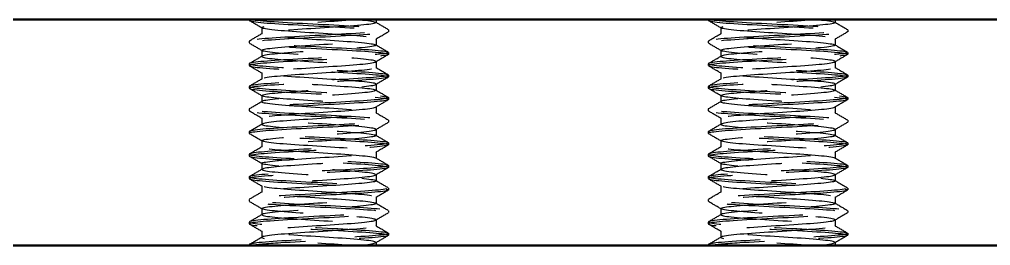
# Model space of a CAD drawing. Header units: millimetres. Extents: x 0 to 420, y 0 to 297.
# Drawn here: x 86.38 to 107.87, y 79.97 to 84.97 of the extents above; entities that cross this region are included whole.
import ezdxf

# ---------------------------------------------------------------- set-up
doc = ezdxf.new("R2010")
doc.units = ezdxf.units.MM
doc.header["$LTSCALE"] = 0.75
doc.linetypes.add('HIDDEN2', pattern=[4.7625, 3.175, -1.5875])
doc.layers.add('Hidden', color=7, linetype='HIDDEN2', lineweight=25)
doc.layers.add('Visible', color=7, linetype='Continuous', lineweight=50)

msp = doc.modelspace()

# ---------------------------------------------------------------- linework, layer by layer
at = {"layer": 'Hidden'}
for p, q in [((91.466, 84.968), (91.466, 84.948)), ((94.273, 84.968), (94.273, 84.9)), ((101.626, 84.968), (101.626, 84.948)), ((104.433, 84.968), (104.433, 84.9)), ((91.744, 84.787), (91.744, 84.65)), ((94.552, 84.739), (94.552, 84.698)), ((101.904, 84.787), (101.904, 84.65)), ((104.712, 84.739), (104.712, 84.698)), ((91.466, 84.489), (91.466, 84.448)), ((94.273, 84.537), (94.273, 84.4)), ((101.626, 84.489), (101.626, 84.448)), ((104.433, 84.537), (104.433, 84.4)), ((91.744, 84.287), (91.744, 84.15)), ((101.904, 84.287), (101.904, 84.15)), ((94.273, 84.037), (94.273, 83.9)), ((94.552, 84.239), (94.552, 84.198)), ((104.433, 84.037), (104.433, 83.9)), ((104.712, 84.239), (104.712, 84.198)), ((91.466, 83.989), (91.466, 83.948)), ((101.626, 83.989), (101.626, 83.948)), ((91.744, 83.787), (91.744, 83.65)), ((94.552, 83.739), (94.552, 83.698)), ((101.904, 83.787), (101.904, 83.65)), ((104.712, 83.739), (104.712, 83.698)), ((91.466, 83.489), (91.466, 83.448)), ((94.273, 83.537), (94.273, 83.4)), ((101.626, 83.489), (101.626, 83.448)), ((104.433, 83.537), (104.433, 83.4)), ((91.744, 83.287), (91.744, 83.15)), ((94.552, 83.239), (94.552, 83.198)), ((101.904, 83.287), (101.904, 83.15)), ((104.712, 83.239), (104.712, 83.198)), ((91.466, 82.989), (91.466, 82.948)), ((94.273, 83.037), (94.273, 82.9)), ((101.626, 82.989), (101.626, 82.948)), ((104.433, 83.037), (104.433, 82.9)), ((91.744, 82.787), (91.744, 82.65)), ((101.904, 82.787), (101.904, 82.65)), ((94.273, 82.537), (94.273, 82.4)), ((94.552, 82.739), (94.552, 82.698)), ((104.433, 82.537), (104.433, 82.4)), ((104.712, 82.739), (104.712, 82.698)), ((91.466, 82.489), (91.466, 82.448)), ((101.626, 82.489), (101.626, 82.448)), ((91.744, 82.287), (91.744, 82.15)), ((94.552, 82.239), (94.552, 82.198)), ((101.904, 82.287), (101.904, 82.15)), ((104.712, 82.239), (104.712, 82.198)), ((91.466, 81.989), (91.466, 81.948)), ((94.273, 82.037), (94.273, 81.9)), ((101.626, 81.989), (101.626, 81.948)), ((104.433, 82.037), (104.433, 81.9)), ((91.744, 81.787), (91.744, 81.65)), ((94.552, 81.739), (94.552, 81.698)), ((101.904, 81.787), (101.904, 81.65)), ((104.712, 81.739), (104.712, 81.698)), ((91.466, 81.489), (91.466, 81.448)), ((94.273, 81.537), (94.273, 81.4)), ((101.626, 81.489), (101.626, 81.448)), ((104.433, 81.537), (104.433, 81.4)), ((91.744, 81.287), (91.744, 81.15)), ((94.552, 81.239), (94.552, 81.198)), ((101.904, 81.287), (101.904, 81.15)), ((104.712, 81.239), (104.712, 81.198)), ((94.273, 81.037), (94.273, 80.9)), ((104.433, 81.037), (104.433, 80.9)), ((91.466, 80.989), (91.466, 80.948)), ((101.626, 80.989), (101.626, 80.948)), ((91.744, 80.787), (91.744, 80.65)), ((94.552, 80.739), (94.552, 80.698)), ((101.904, 80.787), (101.904, 80.65)), ((104.712, 80.739), (104.712, 80.698)), ((91.466, 80.489), (91.466, 80.448)), ((94.273, 80.537), (94.273, 80.4)), ((101.626, 80.489), (101.626, 80.448)), ((104.433, 80.537), (104.433, 80.4)), ((91.744, 80.287), (91.744, 80.15)), ((94.552, 80.239), (94.552, 80.198)), ((101.904, 80.287), (101.904, 80.15)), ((104.712, 80.239), (104.712, 80.198)), ((91.466, 79.989), (91.466, 79.968)), ((94.273, 80.037), (94.273, 79.968)), ((101.626, 79.989), (101.626, 79.968)), ((104.433, 80.037), (104.433, 79.968))]:
    msp.add_line(p, q, dxfattribs=at)
for points, knots in [([(91.518, 84.968), (91.356, 84.936), (91.61, 84.904), (92.126, 84.871), (92.641, 84.839), (93.381, 84.806), (93.895, 84.774), (94.409, 84.742), (94.661, 84.709), (94.499, 84.677), (94.337, 84.645), (93.771, 84.612), (93.147, 84.58), (92.523, 84.548), (91.882, 84.515), (91.614, 84.483), (91.346, 84.451), (91.468, 84.418), (91.906, 84.386), (92.344, 84.354), (93.067, 84.322), (93.638, 84.289), (94.209, 84.257), (94.589, 84.225), (94.548, 84.193), (94.508, 84.16), (94.051, 84.128), (93.453, 84.096), (92.855, 84.064), (92.158, 84.032), (91.78, 83.999), (91.403, 83.967), (91.371, 83.935), (91.703, 83.903), (92.035, 83.871), (92.709, 83.839), (93.32, 83.807), (93.929, 83.774), (94.435, 83.742), (94.532, 83.71), (94.63, 83.678), (94.314, 83.646), (93.774, 83.614), (93.234, 83.582), (92.506, 83.55), (92.026, 83.518), (91.547, 83.486), (91.348, 83.454), (91.547, 83.422), (91.747, 83.39), (92.332, 83.358), (92.952, 83.326), (93.572, 83.294), (94.187, 83.262), (94.429, 83.23), (94.671, 83.198), (94.525, 83.166), (94.079, 83.134), (93.618, 83.101), (92.869, 83.068), (92.301, 83.035), (91.735, 83.002), (91.39, 82.969), (91.482, 82.936), (91.573, 82.903), (92.091, 82.871), (92.715, 82.838), (93.325, 82.806), (93.994, 82.774), (94.321, 82.742), (94.654, 82.709), (94.608, 82.677), (94.213, 82.644), (93.818, 82.611), (93.102, 82.579), (92.506, 82.546), (91.91, 82.514), (91.475, 82.481), (91.466, 82.449), (91.457, 82.416), (91.873, 82.384), (92.461, 82.352), (93.048, 82.319), (93.765, 82.287), (94.175, 82.254), (94.585, 82.222), (94.662, 82.19), (94.359, 82.158), (94.057, 82.125), (93.398, 82.093), (92.779, 82.061), (92.162, 82.029), (91.628, 81.996), (91.499, 81.964), (91.37, 81.932), (91.654, 81.9), (92.18, 81.868), (92.705, 81.836), (93.436, 81.804), (93.934, 81.772), (94.431, 81.739), (94.663, 81.707), (94.491, 81.675), (94.319, 81.643), (93.755, 81.611), (93.137, 81.579), (92.521, 81.547), (91.891, 81.516), (91.621, 81.484), (91.343, 81.451), (91.467, 81.418), (91.916, 81.385), (92.364, 81.353), (93.101, 81.32), (93.673, 81.287), (94.242, 81.255), (94.607, 81.222), (94.544, 81.19), (94.481, 81.157), (93.998, 81.125), (93.389, 81.093), (92.782, 81.06), (92.093, 81.028), (91.738, 80.996), (91.384, 80.964), (91.386, 80.931), (91.744, 80.899), (92.1, 80.867), (92.785, 80.835), (93.388, 80.803), (93.989, 80.771), (94.469, 80.739), (94.541, 80.707), (94.615, 80.674), (94.254, 80.641), (93.683, 80.609), (93.116, 80.576), (92.383, 80.544), (91.932, 80.511), (91.484, 80.479), (91.345, 80.447), (91.598, 80.415), (91.849, 80.383), (92.471, 80.35), (93.092, 80.318), (93.724, 80.286), (94.31, 80.253), (94.489, 80.22), (94.665, 80.188), (94.434, 80.156), (93.936, 80.124), (93.434, 80.092), (92.693, 80.059), (92.166, 80.027), (91.851, 80.007), (91.615, 79.988), (91.518, 79.968)], [13.875934, 13.875934, 13.875934, 13.875934, 15.098656, 15.098656, 15.098656, 16.320212, 16.320212, 16.320212, 17.540627, 17.540627, 17.540627, 18.759927, 18.759927, 18.759927, 19.978139, 19.978139, 19.978139, 21.195288, 21.195288, 21.195288, 22.411399, 22.411399, 22.411399, 23.626498, 23.626498, 23.626498, 24.840609, 24.840609, 24.840609, 26.053758, 26.053758, 26.053758, 27.26597, 27.26597, 27.26597, 28.477267, 28.477267, 28.477267, 29.687675, 29.687675, 29.687675, 30.897218, 30.897218, 30.897218, 32.10592, 32.10592, 32.10592, 33.313804, 33.313804, 33.313804, 34.520894, 34.520894, 34.520894, 35.727213, 35.727213, 35.727213, 36.932784, 36.932784, 36.932784, 38.175753, 38.175753, 38.175753, 39.413974, 39.413974, 39.413974, 40.649238, 40.649238, 40.649238, 41.857464, 41.857464, 41.857464, 43.08722, 43.08722, 43.08722, 44.314363, 44.314363, 44.314363, 45.539005, 45.539005, 45.539005, 46.761252, 46.761252, 46.761252, 47.981213, 47.981213, 47.981213, 49.19899, 49.19899, 49.19899, 50.414686, 50.414686, 50.414686, 51.628402, 51.628402, 51.628402, 52.840237, 52.840237, 52.840237, 54.050289, 54.050289, 54.050289, 55.258652, 55.258652, 55.258652, 56.465423, 56.465423, 56.465423, 57.666633, 57.666633, 57.666633, 58.903767, 58.903767, 58.903767, 60.135185, 60.135185, 60.135185, 61.361347, 61.361347, 61.361347, 62.582692, 62.582692, 62.582692, 63.799643, 63.799643, 63.799643, 65.012609, 65.012609, 65.012609, 66.221984, 66.221984, 66.221984, 67.42815, 67.42815, 67.42815, 68.663005, 68.663005, 68.663005, 69.88722, 69.88722, 69.88722, 71.10254, 71.10254, 71.10254, 72.310585, 72.310585, 72.310585, 73.541054, 73.541054, 73.541054, 74.753275, 74.753275, 74.753275, 75.975721, 75.975721, 75.975721, 76.707787, 76.707787, 76.707787, 76.707787]), ([(91.518, 84.968), (91.68, 84.936), (92.248, 84.904), (92.875, 84.871), (93.501, 84.839), (94.142, 84.806), (94.407, 84.774), (94.672, 84.742), (94.544, 84.709), (94.101, 84.677), (93.658, 84.645), (92.931, 84.612), (92.361, 84.58), (91.793, 84.548), (91.42, 84.515), (91.471, 84.483), (91.521, 84.451), (91.989, 84.418), (92.592, 84.386), (93.194, 84.354), (93.89, 84.322), (94.257, 84.289), (94.624, 84.257), (94.639, 84.225), (94.293, 84.193), (93.947, 84.16), (93.264, 84.128), (92.656, 84.096), (92.049, 84.064), (91.557, 84.032), (91.478, 83.999), (91.399, 83.967), (91.737, 83.935), (92.288, 83.903), (92.839, 83.871), (93.566, 83.839), (94.032, 83.807), (94.498, 83.774), (94.672, 83.742), (94.45, 83.71), (94.228, 83.678), (93.625, 83.646), (93.003, 83.614), (92.381, 83.582), (91.782, 83.55), (91.564, 83.518), (91.346, 83.486), (91.523, 83.454), (91.99, 83.422), (92.456, 83.39), (93.18, 83.358), (93.729, 83.326), (94.278, 83.294), (94.615, 83.262), (94.54, 83.23), (94.465, 83.198), (93.983, 83.166), (93.381, 83.134), (92.761, 83.101), (92.057, 83.068), (91.711, 83.035), (91.366, 83.002), (91.402, 82.969), (91.796, 82.936), (92.189, 82.903), (92.909, 82.871), (93.51, 82.838), (94.098, 82.806), (94.531, 82.774), (94.551, 82.742), (94.571, 82.709), (94.159, 82.677), (93.57, 82.644), (92.982, 82.611), (92.259, 82.579), (91.845, 82.546), (91.431, 82.514), (91.354, 82.481), (91.661, 82.449), (91.967, 82.416), (92.634, 82.384), (93.254, 82.352), (93.874, 82.319), (94.404, 82.287), (94.524, 82.254), (94.642, 82.222), (94.343, 82.19), (93.807, 82.158), (93.272, 82.125), (92.538, 82.093), (92.048, 82.061), (91.56, 82.029), (91.348, 81.996), (91.541, 81.964), (91.734, 81.932), (92.317, 81.9), (92.94, 81.868), (93.562, 81.836), (94.181, 81.804), (94.427, 81.772), (94.672, 81.739), (94.527, 81.707), (94.08, 81.675), (93.633, 81.643), (92.914, 81.611), (92.352, 81.579), (91.793, 81.547), (91.426, 81.516), (91.469, 81.484), (91.514, 81.451), (91.992, 81.418), (92.606, 81.385), (93.217, 81.353), (93.92, 81.32), (94.279, 81.287), (94.637, 81.255), (94.63, 81.222), (94.262, 81.19), (93.896, 81.157), (93.197, 81.125), (92.592, 81.093), (91.989, 81.06), (91.521, 81.028), (91.471, 80.996), (91.42, 80.964), (91.789, 80.931), (92.354, 80.899), (92.917, 80.867), (93.638, 80.835), (94.084, 80.803), (94.529, 80.771), (94.671, 80.739), (94.426, 80.707), (94.175, 80.674), (93.534, 80.641), (92.9, 80.609), (92.272, 80.576), (91.696, 80.544), (91.524, 80.511), (91.354, 80.479), (91.593, 80.447), (92.098, 80.415), (92.599, 80.383), (93.329, 80.35), (93.85, 80.318), (94.38, 80.286), (94.657, 80.253), (94.509, 80.22), (94.363, 80.188), (93.816, 80.156), (93.197, 80.124), (92.573, 80.092), (91.919, 80.059), (91.633, 80.027), (91.463, 80.007), (91.421, 79.988), (91.518, 79.968)], [14.3984, 14.3984, 14.3984, 14.3984, 15.621123, 15.621123, 15.621123, 16.842678, 16.842678, 16.842678, 18.063093, 18.063093, 18.063093, 19.282394, 19.282394, 19.282394, 20.500605, 20.500605, 20.500605, 21.717754, 21.717754, 21.717754, 22.933865, 22.933865, 22.933865, 24.148964, 24.148964, 24.148964, 25.363076, 25.363076, 25.363076, 26.576225, 26.576225, 26.576225, 27.788436, 27.788436, 27.788436, 28.999734, 28.999734, 28.999734, 30.210142, 30.210142, 30.210142, 31.419685, 31.419685, 31.419685, 32.628386, 32.628386, 32.628386, 33.83627, 33.83627, 33.83627, 35.04336, 35.04336, 35.04336, 36.249679, 36.249679, 36.249679, 37.455251, 37.455251, 37.455251, 38.69822, 38.69822, 38.69822, 39.93644, 39.93644, 39.93644, 41.171705, 41.171705, 41.171705, 42.379931, 42.379931, 42.379931, 43.609686, 43.609686, 43.609686, 44.83683, 44.83683, 44.83683, 46.061471, 46.061471, 46.061471, 47.283719, 47.283719, 47.283719, 48.503679, 48.503679, 48.503679, 49.721456, 49.721456, 49.721456, 50.937152, 50.937152, 50.937152, 52.150869, 52.150869, 52.150869, 53.362704, 53.362704, 53.362704, 54.572755, 54.572755, 54.572755, 55.781119, 55.781119, 55.781119, 56.987889, 56.987889, 56.987889, 58.189099, 58.189099, 58.189099, 59.426233, 59.426233, 59.426233, 60.657651, 60.657651, 60.657651, 61.883813, 61.883813, 61.883813, 63.105158, 63.105158, 63.105158, 64.32211, 64.32211, 64.32211, 65.535076, 65.535076, 65.535076, 66.74445, 66.74445, 66.74445, 67.950616, 67.950616, 67.950616, 69.185472, 69.185472, 69.185472, 70.409687, 70.409687, 70.409687, 71.625007, 71.625007, 71.625007, 72.833051, 72.833051, 72.833051, 74.06352, 74.06352, 74.06352, 75.275742, 75.275742, 75.275742, 76.498187, 76.498187, 76.498187, 77.230253, 77.230253, 77.230253, 77.230253]), ([(93.834, 79.968), (94.244, 80.003), (94.384, 80.037), (94.16, 80.071), (93.937, 80.105), (93.37, 80.139), (92.834, 80.173), (92.299, 80.207), (91.839, 80.241), (91.758, 80.275), (91.678, 80.309), (91.982, 80.343), (92.471, 80.377), (92.959, 80.411), (93.591, 80.445), (93.951, 80.479), (94.31, 80.513), (94.369, 80.547), (94.087, 80.581), (93.806, 80.614), (93.209, 80.648), (92.688, 80.682), (92.168, 80.716), (91.765, 80.75), (91.745, 80.784), (91.725, 80.818), (92.087, 80.852), (92.595, 80.885), (93.103, 80.919), (93.714, 80.953), (94.031, 80.987), (94.347, 81.021), (94.342, 81.054), (94.02, 81.088), (93.698, 81.122), (93.084, 81.156), (92.58, 81.189), (92.076, 81.223), (91.72, 81.257), (91.745, 81.291), (91.77, 81.324), (92.173, 81.358), (92.692, 81.392), (93.21, 81.425), (93.802, 81.459), (94.084, 81.493), (94.365, 81.526), (94.314, 81.56), (93.964, 81.594), (93.598, 81.629), (92.935, 81.664), (92.437, 81.699), (91.945, 81.734), (91.658, 81.769), (91.771, 81.803), (91.883, 81.838), (92.384, 81.873), (92.933, 81.907), (93.48, 81.942), (94.028, 81.976), (94.205, 82.011), (94.382, 82.045), (94.176, 82.08), (93.725, 82.114), (93.282, 82.148), (92.641, 82.182), (92.221, 82.215), (91.795, 82.25), (91.632, 82.284), (91.841, 82.318), (92.049, 82.352), (92.61, 82.387), (93.15, 82.421), (93.689, 82.455), (94.161, 82.489), (94.254, 82.523), (94.347, 82.557), (94.054, 82.591), (93.569, 82.625), (93.085, 82.659), (92.45, 82.693), (92.082, 82.727), (91.715, 82.761), (91.645, 82.795), (91.918, 82.829), (92.19, 82.863), (92.781, 82.897), (93.304, 82.931), (93.826, 82.964), (94.238, 82.998), (94.271, 83.032), (94.303, 83.066), (93.955, 83.1), (93.453, 83.133), (92.951, 83.167), (92.337, 83.201), (92.009, 83.234), (91.681, 83.268), (91.666, 83.302), (91.972, 83.335), (92.288, 83.37), (92.92, 83.405), (93.439, 83.44), (93.955, 83.474), (94.312, 83.509), (94.269, 83.543), (94.228, 83.577), (93.81, 83.61), (93.288, 83.644), (92.758, 83.678), (92.164, 83.713), (91.902, 83.747), (91.64, 83.781), (91.729, 83.815), (92.109, 83.849), (92.488, 83.883), (93.124, 83.917), (93.601, 83.951), (94.075, 83.984), (94.352, 84.018), (94.25, 84.052), (94.148, 84.086), (93.679, 84.12), (93.147, 84.153), (92.599, 84.188), (92.031, 84.223), (91.831, 84.257), (91.63, 84.292), (91.814, 84.327), (92.258, 84.361), (92.693, 84.395), (93.34, 84.429), (93.772, 84.463), (94.2, 84.497), (94.381, 84.531), (94.196, 84.565), (94.006, 84.6), (93.447, 84.634), (92.898, 84.669), (92.36, 84.703), (91.878, 84.737), (91.77, 84.771), (91.66, 84.806), (91.948, 84.84), (92.439, 84.875), (92.882, 84.906), (93.457, 84.937), (93.834, 84.968)], [-62.831853, -62.831853, -62.831853, -62.831853, -61.546745, -61.546745, -61.546745, -60.262925, -60.262925, -60.262925, -58.980363, -58.980363, -58.980363, -57.699029, -57.699029, -57.699029, -56.418892, -56.418892, -56.418892, -55.139922, -55.139922, -55.139922, -53.862092, -53.862092, -53.862092, -52.58537, -52.58537, -52.58537, -51.309728, -51.309728, -51.309728, -50.035138, -50.035138, -50.035138, -48.761571, -48.761571, -48.761571, -47.488999, -47.488999, -47.488999, -46.217393, -46.217393, -46.217393, -44.946726, -44.946726, -44.946726, -43.676971, -43.676971, -43.676971, -42.4081, -42.4081, -42.4081, -41.082847, -41.082847, -41.082847, -39.774673, -39.774673, -39.774673, -38.470038, -38.470038, -38.470038, -37.168799, -37.168799, -37.168799, -35.870816, -35.870816, -35.870816, -34.59571, -34.59571, -34.59571, -33.303788, -33.303788, -33.303788, -32.014722, -32.014722, -32.014722, -30.728387, -30.728387, -30.728387, -29.444656, -29.444656, -29.444656, -28.163408, -28.163408, -28.163408, -26.884522, -26.884522, -26.884522, -25.607879, -25.607879, -25.607879, -24.333366, -24.333366, -24.333366, -23.060866, -23.060866, -23.060866, -21.790269, -21.790269, -21.790269, -20.521464, -20.521464, -20.521464, -19.2134, -19.2134, -19.2134, -17.912271, -17.912271, -17.912271, -16.641679, -16.641679, -16.641679, -15.352658, -15.352658, -15.352658, -14.068973, -14.068973, -14.068973, -12.790133, -12.790133, -12.790133, -11.515664, -11.515664, -11.515664, -10.24511, -10.24511, -10.24511, -8.937218, -8.937218, -8.937218, -7.629671, -7.629671, -7.629671, -6.346354, -6.346354, -6.346354, -5.072199, -5.072199, -5.072199, -3.765408, -3.765408, -3.765408, -2.482862, -2.482862, -2.482862, -1.178357, -1.178357, -1.178357, 0, 0, 0, 0]), ([(93.834, 84.968), (94.244, 84.934), (94.384, 84.9), (94.16, 84.866), (93.937, 84.832), (93.37, 84.798), (92.834, 84.764), (92.299, 84.73), (91.839, 84.696), (91.758, 84.662), (91.678, 84.628), (91.982, 84.594), (92.471, 84.56), (92.959, 84.526), (93.591, 84.492), (93.951, 84.458), (94.31, 84.424), (94.369, 84.39), (94.087, 84.356), (93.806, 84.322), (93.209, 84.289), (92.688, 84.255), (92.168, 84.221), (91.765, 84.187), (91.745, 84.153), (91.725, 84.119), (92.087, 84.085), (92.595, 84.052), (93.103, 84.018), (93.714, 83.984), (94.031, 83.95), (94.347, 83.916), (94.342, 83.883), (94.02, 83.849), (93.698, 83.815), (93.084, 83.781), (92.58, 83.748), (92.076, 83.714), (91.72, 83.68), (91.745, 83.646), (91.77, 83.613), (92.173, 83.579), (92.692, 83.545), (93.21, 83.512), (93.802, 83.478), (94.084, 83.444), (94.365, 83.411), (94.314, 83.377), (93.964, 83.343), (93.598, 83.308), (92.935, 83.273), (92.437, 83.238), (91.945, 83.203), (91.658, 83.168), (91.771, 83.134), (91.883, 83.099), (92.384, 83.064), (92.933, 83.03), (93.48, 82.995), (94.028, 82.961), (94.205, 82.926), (94.382, 82.892), (94.176, 82.857), (93.725, 82.823), (93.282, 82.789), (92.641, 82.755), (92.221, 82.722), (91.795, 82.687), (91.632, 82.653), (91.841, 82.619), (92.049, 82.585), (92.61, 82.55), (93.15, 82.516), (93.689, 82.482), (94.161, 82.448), (94.254, 82.414), (94.347, 82.38), (94.054, 82.346), (93.569, 82.312), (93.085, 82.278), (92.45, 82.244), (92.082, 82.21), (91.715, 82.176), (91.645, 82.142), (91.918, 82.108), (92.19, 82.074), (92.781, 82.04), (93.304, 82.006), (93.826, 81.972), (94.238, 81.939), (94.271, 81.905), (94.303, 81.871), (93.955, 81.837), (93.453, 81.804), (92.951, 81.77), (92.337, 81.736), (92.009, 81.703), (91.681, 81.669), (91.666, 81.635), (91.972, 81.602), (92.288, 81.567), (92.92, 81.532), (93.439, 81.497), (93.955, 81.463), (94.312, 81.428), (94.269, 81.394), (94.228, 81.36), (93.81, 81.327), (93.288, 81.293), (92.758, 81.259), (92.164, 81.224), (91.902, 81.19), (91.64, 81.156), (91.729, 81.122), (92.109, 81.088), (92.488, 81.054), (93.124, 81.02), (93.601, 80.986), (94.075, 80.952), (94.352, 80.919), (94.25, 80.885), (94.148, 80.851), (93.679, 80.817), (93.147, 80.784), (92.599, 80.749), (92.031, 80.714), (91.831, 80.68), (91.63, 80.645), (91.814, 80.61), (92.258, 80.576), (92.693, 80.542), (93.34, 80.508), (93.772, 80.474), (94.2, 80.44), (94.381, 80.406), (94.196, 80.372), (94.006, 80.337), (93.447, 80.303), (92.898, 80.268), (92.36, 80.234), (91.878, 80.2), (91.77, 80.166), (91.66, 80.131), (91.948, 80.097), (92.439, 80.062), (92.882, 80.031), (93.457, 80), (93.834, 79.968)], [2.020572, 2.020572, 2.020572, 2.020572, 3.305681, 3.305681, 3.305681, 4.5895, 4.5895, 4.5895, 5.872062, 5.872062, 5.872062, 7.153397, 7.153397, 7.153397, 8.433534, 8.433534, 8.433534, 9.712503, 9.712503, 9.712503, 10.990334, 10.990334, 10.990334, 12.267056, 12.267056, 12.267056, 13.542697, 13.542697, 13.542697, 14.817288, 14.817288, 14.817288, 16.090855, 16.090855, 16.090855, 17.363427, 17.363427, 17.363427, 18.635033, 18.635033, 18.635033, 19.905699, 19.905699, 19.905699, 21.175454, 21.175454, 21.175454, 22.444326, 22.444326, 22.444326, 23.769579, 23.769579, 23.769579, 25.077753, 25.077753, 25.077753, 26.382387, 26.382387, 26.382387, 27.683626, 27.683626, 27.683626, 28.981609, 28.981609, 28.981609, 30.256716, 30.256716, 30.256716, 31.548638, 31.548638, 31.548638, 32.837703, 32.837703, 32.837703, 34.124039, 34.124039, 34.124039, 35.407769, 35.407769, 35.407769, 36.689018, 36.689018, 36.689018, 37.967904, 37.967904, 37.967904, 39.244546, 39.244546, 39.244546, 40.51906, 40.51906, 40.51906, 41.791559, 41.791559, 41.791559, 43.062156, 43.062156, 43.062156, 44.330962, 44.330962, 44.330962, 45.639026, 45.639026, 45.639026, 46.940154, 46.940154, 46.940154, 48.210746, 48.210746, 48.210746, 49.499767, 49.499767, 49.499767, 50.783452, 50.783452, 50.783452, 52.062293, 52.062293, 52.062293, 53.336762, 53.336762, 53.336762, 54.607316, 54.607316, 54.607316, 55.915208, 55.915208, 55.915208, 57.222755, 57.222755, 57.222755, 58.506072, 58.506072, 58.506072, 59.780226, 59.780226, 59.780226, 61.087017, 61.087017, 61.087017, 62.369563, 62.369563, 62.369563, 63.674068, 63.674068, 63.674068, 64.852426, 64.852426, 64.852426, 64.852426]), ([(101.678, 84.968), (101.516, 84.936), (101.77, 84.904), (102.286, 84.871), (102.801, 84.839), (103.541, 84.806), (104.055, 84.774), (104.569, 84.742), (104.821, 84.709), (104.659, 84.677), (104.497, 84.645), (103.931, 84.612), (103.307, 84.58), (102.683, 84.548), (102.042, 84.515), (101.774, 84.483), (101.506, 84.451), (101.628, 84.418), (102.066, 84.386), (102.504, 84.354), (103.227, 84.322), (103.798, 84.289), (104.369, 84.257), (104.749, 84.225), (104.708, 84.193), (104.668, 84.16), (104.211, 84.128), (103.613, 84.096), (103.015, 84.064), (102.318, 84.032), (101.94, 83.999), (101.563, 83.967), (101.531, 83.935), (101.863, 83.903), (102.195, 83.871), (102.869, 83.839), (103.48, 83.807), (104.089, 83.774), (104.595, 83.742), (104.692, 83.71), (104.79, 83.678), (104.474, 83.646), (103.934, 83.614), (103.394, 83.582), (102.666, 83.55), (102.186, 83.518), (101.707, 83.486), (101.508, 83.454), (101.707, 83.422), (101.907, 83.39), (102.492, 83.358), (103.112, 83.326), (103.732, 83.294), (104.347, 83.262), (104.589, 83.23), (104.831, 83.198), (104.685, 83.166), (104.239, 83.134), (103.778, 83.101), (103.029, 83.068), (102.461, 83.035), (101.895, 83.002), (101.55, 82.969), (101.642, 82.936), (101.733, 82.903), (102.251, 82.871), (102.875, 82.838), (103.485, 82.806), (104.154, 82.774), (104.481, 82.742), (104.814, 82.709), (104.768, 82.677), (104.373, 82.644), (103.978, 82.611), (103.262, 82.579), (102.666, 82.546), (102.07, 82.514), (101.635, 82.481), (101.626, 82.449), (101.617, 82.416), (102.033, 82.384), (102.621, 82.352), (103.208, 82.319), (103.925, 82.287), (104.335, 82.254), (104.745, 82.222), (104.822, 82.19), (104.519, 82.158), (104.217, 82.125), (103.558, 82.093), (102.939, 82.061), (102.322, 82.029), (101.788, 81.996), (101.659, 81.964), (101.53, 81.932), (101.814, 81.9), (102.34, 81.868), (102.865, 81.836), (103.596, 81.804), (104.094, 81.772), (104.591, 81.739), (104.823, 81.707), (104.651, 81.675), (104.479, 81.643), (103.915, 81.611), (103.297, 81.579), (102.681, 81.547), (102.051, 81.516), (101.781, 81.484), (101.503, 81.451), (101.627, 81.418), (102.076, 81.385), (102.524, 81.353), (103.261, 81.32), (103.833, 81.287), (104.402, 81.255), (104.767, 81.222), (104.704, 81.19), (104.641, 81.157), (104.158, 81.125), (103.549, 81.093), (102.942, 81.06), (102.253, 81.028), (101.898, 80.996), (101.544, 80.964), (101.546, 80.931), (101.904, 80.899), (102.26, 80.867), (102.945, 80.835), (103.548, 80.803), (104.149, 80.771), (104.629, 80.739), (104.701, 80.707), (104.775, 80.674), (104.414, 80.641), (103.843, 80.609), (103.276, 80.576), (102.543, 80.544), (102.092, 80.511), (101.644, 80.479), (101.505, 80.447), (101.758, 80.415), (102.009, 80.383), (102.631, 80.35), (103.252, 80.318), (103.884, 80.286), (104.47, 80.253), (104.649, 80.22), (104.825, 80.188), (104.594, 80.156), (104.096, 80.124), (103.594, 80.092), (102.853, 80.059), (102.326, 80.027), (102.011, 80.007), (101.775, 79.988), (101.678, 79.968)], [13.875934, 13.875934, 13.875934, 13.875934, 15.098656, 15.098656, 15.098656, 16.320212, 16.320212, 16.320212, 17.540627, 17.540627, 17.540627, 18.759927, 18.759927, 18.759927, 19.978139, 19.978139, 19.978139, 21.195288, 21.195288, 21.195288, 22.411399, 22.411399, 22.411399, 23.626498, 23.626498, 23.626498, 24.840609, 24.840609, 24.840609, 26.053758, 26.053758, 26.053758, 27.26597, 27.26597, 27.26597, 28.477267, 28.477267, 28.477267, 29.687675, 29.687675, 29.687675, 30.897218, 30.897218, 30.897218, 32.10592, 32.10592, 32.10592, 33.313804, 33.313804, 33.313804, 34.520894, 34.520894, 34.520894, 35.727213, 35.727213, 35.727213, 36.932784, 36.932784, 36.932784, 38.175753, 38.175753, 38.175753, 39.413974, 39.413974, 39.413974, 40.649238, 40.649238, 40.649238, 41.857464, 41.857464, 41.857464, 43.08722, 43.08722, 43.08722, 44.314363, 44.314363, 44.314363, 45.539005, 45.539005, 45.539005, 46.761252, 46.761252, 46.761252, 47.981213, 47.981213, 47.981213, 49.19899, 49.19899, 49.19899, 50.414686, 50.414686, 50.414686, 51.628402, 51.628402, 51.628402, 52.840237, 52.840237, 52.840237, 54.050289, 54.050289, 54.050289, 55.258652, 55.258652, 55.258652, 56.465423, 56.465423, 56.465423, 57.666633, 57.666633, 57.666633, 58.903767, 58.903767, 58.903767, 60.135185, 60.135185, 60.135185, 61.361347, 61.361347, 61.361347, 62.582692, 62.582692, 62.582692, 63.799643, 63.799643, 63.799643, 65.012609, 65.012609, 65.012609, 66.221984, 66.221984, 66.221984, 67.42815, 67.42815, 67.42815, 68.663005, 68.663005, 68.663005, 69.88722, 69.88722, 69.88722, 71.10254, 71.10254, 71.10254, 72.310585, 72.310585, 72.310585, 73.541054, 73.541054, 73.541054, 74.753275, 74.753275, 74.753275, 75.975721, 75.975721, 75.975721, 76.707787, 76.707787, 76.707787, 76.707787]), ([(101.678, 84.968), (101.84, 84.936), (102.408, 84.904), (103.035, 84.871), (103.661, 84.839), (104.302, 84.806), (104.567, 84.774), (104.832, 84.742), (104.704, 84.709), (104.261, 84.677), (103.818, 84.645), (103.091, 84.612), (102.521, 84.58), (101.953, 84.548), (101.58, 84.515), (101.631, 84.483), (101.681, 84.451), (102.149, 84.418), (102.752, 84.386), (103.354, 84.354), (104.05, 84.322), (104.417, 84.289), (104.784, 84.257), (104.799, 84.225), (104.453, 84.193), (104.107, 84.16), (103.424, 84.128), (102.816, 84.096), (102.209, 84.064), (101.717, 84.032), (101.638, 83.999), (101.559, 83.967), (101.897, 83.935), (102.448, 83.903), (102.999, 83.871), (103.726, 83.839), (104.192, 83.807), (104.658, 83.774), (104.832, 83.742), (104.61, 83.71), (104.388, 83.678), (103.785, 83.646), (103.163, 83.614), (102.541, 83.582), (101.942, 83.55), (101.724, 83.518), (101.506, 83.486), (101.683, 83.454), (102.15, 83.422), (102.616, 83.39), (103.34, 83.358), (103.889, 83.326), (104.438, 83.294), (104.775, 83.262), (104.7, 83.23), (104.625, 83.198), (104.143, 83.166), (103.541, 83.134), (102.921, 83.101), (102.217, 83.068), (101.871, 83.035), (101.526, 83.002), (101.562, 82.969), (101.956, 82.936), (102.349, 82.903), (103.069, 82.871), (103.67, 82.838), (104.258, 82.806), (104.691, 82.774), (104.711, 82.742), (104.731, 82.709), (104.319, 82.677), (103.73, 82.644), (103.142, 82.611), (102.419, 82.579), (102.005, 82.546), (101.591, 82.514), (101.514, 82.481), (101.821, 82.449), (102.127, 82.416), (102.794, 82.384), (103.414, 82.352), (104.034, 82.319), (104.564, 82.287), (104.684, 82.254), (104.802, 82.222), (104.503, 82.19), (103.967, 82.158), (103.432, 82.125), (102.698, 82.093), (102.208, 82.061), (101.72, 82.029), (101.508, 81.996), (101.701, 81.964), (101.894, 81.932), (102.477, 81.9), (103.1, 81.868), (103.722, 81.836), (104.341, 81.804), (104.587, 81.772), (104.832, 81.739), (104.687, 81.707), (104.24, 81.675), (103.793, 81.643), (103.074, 81.611), (102.512, 81.579), (101.953, 81.547), (101.586, 81.516), (101.629, 81.484), (101.674, 81.451), (102.152, 81.418), (102.766, 81.385), (103.377, 81.353), (104.08, 81.32), (104.439, 81.287), (104.797, 81.255), (104.79, 81.222), (104.422, 81.19), (104.056, 81.157), (103.357, 81.125), (102.752, 81.093), (102.149, 81.06), (101.681, 81.028), (101.631, 80.996), (101.58, 80.964), (101.949, 80.931), (102.514, 80.899), (103.077, 80.867), (103.798, 80.835), (104.244, 80.803), (104.689, 80.771), (104.831, 80.739), (104.586, 80.707), (104.335, 80.674), (103.694, 80.641), (103.06, 80.609), (102.432, 80.576), (101.856, 80.544), (101.684, 80.511), (101.514, 80.479), (101.753, 80.447), (102.258, 80.415), (102.759, 80.383), (103.489, 80.35), (104.01, 80.318), (104.54, 80.286), (104.817, 80.253), (104.669, 80.22), (104.523, 80.188), (103.976, 80.156), (103.357, 80.124), (102.733, 80.092), (102.079, 80.059), (101.793, 80.027), (101.623, 80.007), (101.581, 79.988), (101.678, 79.968)], [14.3984, 14.3984, 14.3984, 14.3984, 15.621123, 15.621123, 15.621123, 16.842678, 16.842678, 16.842678, 18.063093, 18.063093, 18.063093, 19.282394, 19.282394, 19.282394, 20.500605, 20.500605, 20.500605, 21.717754, 21.717754, 21.717754, 22.933865, 22.933865, 22.933865, 24.148964, 24.148964, 24.148964, 25.363076, 25.363076, 25.363076, 26.576225, 26.576225, 26.576225, 27.788436, 27.788436, 27.788436, 28.999734, 28.999734, 28.999734, 30.210142, 30.210142, 30.210142, 31.419685, 31.419685, 31.419685, 32.628386, 32.628386, 32.628386, 33.83627, 33.83627, 33.83627, 35.04336, 35.04336, 35.04336, 36.249679, 36.249679, 36.249679, 37.455251, 37.455251, 37.455251, 38.69822, 38.69822, 38.69822, 39.93644, 39.93644, 39.93644, 41.171705, 41.171705, 41.171705, 42.379931, 42.379931, 42.379931, 43.609686, 43.609686, 43.609686, 44.83683, 44.83683, 44.83683, 46.061471, 46.061471, 46.061471, 47.283719, 47.283719, 47.283719, 48.503679, 48.503679, 48.503679, 49.721456, 49.721456, 49.721456, 50.937152, 50.937152, 50.937152, 52.150869, 52.150869, 52.150869, 53.362704, 53.362704, 53.362704, 54.572755, 54.572755, 54.572755, 55.781119, 55.781119, 55.781119, 56.987889, 56.987889, 56.987889, 58.189099, 58.189099, 58.189099, 59.426233, 59.426233, 59.426233, 60.657651, 60.657651, 60.657651, 61.883813, 61.883813, 61.883813, 63.105158, 63.105158, 63.105158, 64.32211, 64.32211, 64.32211, 65.535076, 65.535076, 65.535076, 66.74445, 66.74445, 66.74445, 67.950616, 67.950616, 67.950616, 69.185472, 69.185472, 69.185472, 70.409687, 70.409687, 70.409687, 71.625007, 71.625007, 71.625007, 72.833051, 72.833051, 72.833051, 74.06352, 74.06352, 74.06352, 75.275742, 75.275742, 75.275742, 76.498187, 76.498187, 76.498187, 77.230253, 77.230253, 77.230253, 77.230253]), ([(103.994, 79.968), (104.404, 80.003), (104.544, 80.037), (104.32, 80.071), (104.097, 80.105), (103.53, 80.139), (102.994, 80.173), (102.459, 80.207), (101.999, 80.241), (101.918, 80.275), (101.838, 80.309), (102.142, 80.343), (102.631, 80.377), (103.119, 80.411), (103.751, 80.445), (104.111, 80.479), (104.47, 80.513), (104.529, 80.547), (104.247, 80.581), (103.966, 80.614), (103.369, 80.648), (102.848, 80.682), (102.328, 80.716), (101.925, 80.75), (101.905, 80.784), (101.885, 80.818), (102.247, 80.852), (102.755, 80.885), (103.263, 80.919), (103.874, 80.953), (104.191, 80.987), (104.507, 81.021), (104.502, 81.054), (104.18, 81.088), (103.858, 81.122), (103.244, 81.156), (102.74, 81.189), (102.236, 81.223), (101.88, 81.257), (101.905, 81.291), (101.93, 81.324), (102.333, 81.358), (102.852, 81.392), (103.37, 81.425), (103.962, 81.459), (104.244, 81.493), (104.525, 81.526), (104.474, 81.56), (104.124, 81.594), (103.758, 81.629), (103.095, 81.664), (102.597, 81.699), (102.105, 81.734), (101.818, 81.769), (101.931, 81.803), (102.043, 81.838), (102.544, 81.873), (103.093, 81.907), (103.64, 81.942), (104.188, 81.976), (104.365, 82.011), (104.542, 82.045), (104.336, 82.08), (103.885, 82.114), (103.442, 82.148), (102.801, 82.182), (102.381, 82.215), (101.955, 82.25), (101.792, 82.284), (102.001, 82.318), (102.209, 82.352), (102.77, 82.387), (103.31, 82.421), (103.849, 82.455), (104.321, 82.489), (104.414, 82.523), (104.507, 82.557), (104.214, 82.591), (103.729, 82.625), (103.245, 82.659), (102.61, 82.693), (102.242, 82.727), (101.875, 82.761), (101.805, 82.795), (102.078, 82.829), (102.35, 82.863), (102.941, 82.897), (103.464, 82.931), (103.986, 82.964), (104.398, 82.998), (104.431, 83.032), (104.463, 83.066), (104.115, 83.1), (103.613, 83.133), (103.111, 83.167), (102.497, 83.201), (102.169, 83.234), (101.841, 83.268), (101.826, 83.302), (102.132, 83.335), (102.448, 83.37), (103.08, 83.405), (103.599, 83.44), (104.115, 83.474), (104.472, 83.509), (104.429, 83.543), (104.388, 83.577), (103.97, 83.61), (103.448, 83.644), (102.918, 83.678), (102.324, 83.713), (102.062, 83.747), (101.8, 83.781), (101.889, 83.815), (102.269, 83.849), (102.648, 83.883), (103.284, 83.917), (103.761, 83.951), (104.235, 83.984), (104.512, 84.018), (104.41, 84.052), (104.308, 84.086), (103.839, 84.12), (103.307, 84.153), (102.759, 84.188), (102.191, 84.223), (101.991, 84.257), (101.79, 84.292), (101.974, 84.327), (102.418, 84.361), (102.853, 84.395), (103.5, 84.429), (103.932, 84.463), (104.36, 84.497), (104.541, 84.531), (104.356, 84.565), (104.166, 84.6), (103.607, 84.634), (103.058, 84.669), (102.52, 84.703), (102.038, 84.737), (101.93, 84.771), (101.82, 84.806), (102.108, 84.84), (102.599, 84.875), (103.042, 84.906), (103.617, 84.937), (103.994, 84.968)], [-62.831853, -62.831853, -62.831853, -62.831853, -61.546745, -61.546745, -61.546745, -60.262925, -60.262925, -60.262925, -58.980363, -58.980363, -58.980363, -57.699029, -57.699029, -57.699029, -56.418892, -56.418892, -56.418892, -55.139922, -55.139922, -55.139922, -53.862092, -53.862092, -53.862092, -52.58537, -52.58537, -52.58537, -51.309728, -51.309728, -51.309728, -50.035138, -50.035138, -50.035138, -48.761571, -48.761571, -48.761571, -47.488999, -47.488999, -47.488999, -46.217393, -46.217393, -46.217393, -44.946726, -44.946726, -44.946726, -43.676971, -43.676971, -43.676971, -42.4081, -42.4081, -42.4081, -41.082847, -41.082847, -41.082847, -39.774673, -39.774673, -39.774673, -38.470038, -38.470038, -38.470038, -37.168799, -37.168799, -37.168799, -35.870816, -35.870816, -35.870816, -34.59571, -34.59571, -34.59571, -33.303788, -33.303788, -33.303788, -32.014722, -32.014722, -32.014722, -30.728387, -30.728387, -30.728387, -29.444656, -29.444656, -29.444656, -28.163408, -28.163408, -28.163408, -26.884522, -26.884522, -26.884522, -25.607879, -25.607879, -25.607879, -24.333366, -24.333366, -24.333366, -23.060866, -23.060866, -23.060866, -21.790269, -21.790269, -21.790269, -20.521464, -20.521464, -20.521464, -19.2134, -19.2134, -19.2134, -17.912271, -17.912271, -17.912271, -16.641679, -16.641679, -16.641679, -15.352658, -15.352658, -15.352658, -14.068973, -14.068973, -14.068973, -12.790133, -12.790133, -12.790133, -11.515664, -11.515664, -11.515664, -10.24511, -10.24511, -10.24511, -8.937218, -8.937218, -8.937218, -7.629671, -7.629671, -7.629671, -6.346354, -6.346354, -6.346354, -5.072199, -5.072199, -5.072199, -3.765408, -3.765408, -3.765408, -2.482862, -2.482862, -2.482862, -1.178357, -1.178357, -1.178357, 0, 0, 0, 0]), ([(103.994, 84.968), (104.404, 84.934), (104.544, 84.9), (104.32, 84.866), (104.097, 84.832), (103.53, 84.798), (102.994, 84.764), (102.459, 84.73), (101.999, 84.696), (101.918, 84.662), (101.838, 84.628), (102.142, 84.594), (102.631, 84.56), (103.119, 84.526), (103.751, 84.492), (104.111, 84.458), (104.47, 84.424), (104.529, 84.39), (104.247, 84.356), (103.966, 84.322), (103.369, 84.289), (102.848, 84.255), (102.328, 84.221), (101.925, 84.187), (101.905, 84.153), (101.885, 84.119), (102.247, 84.085), (102.755, 84.052), (103.263, 84.018), (103.874, 83.984), (104.191, 83.95), (104.507, 83.916), (104.502, 83.883), (104.18, 83.849), (103.858, 83.815), (103.244, 83.781), (102.74, 83.748), (102.236, 83.714), (101.88, 83.68), (101.905, 83.646), (101.93, 83.613), (102.333, 83.579), (102.852, 83.545), (103.37, 83.512), (103.962, 83.478), (104.244, 83.444), (104.525, 83.411), (104.474, 83.377), (104.124, 83.343), (103.758, 83.308), (103.095, 83.273), (102.597, 83.238), (102.105, 83.203), (101.818, 83.168), (101.931, 83.134), (102.043, 83.099), (102.544, 83.064), (103.093, 83.03), (103.64, 82.995), (104.188, 82.961), (104.365, 82.926), (104.542, 82.892), (104.336, 82.857), (103.885, 82.823), (103.442, 82.789), (102.801, 82.755), (102.381, 82.722), (101.955, 82.687), (101.792, 82.653), (102.001, 82.619), (102.209, 82.585), (102.77, 82.55), (103.31, 82.516), (103.849, 82.482), (104.321, 82.448), (104.414, 82.414), (104.507, 82.38), (104.214, 82.346), (103.729, 82.312), (103.245, 82.278), (102.61, 82.244), (102.242, 82.21), (101.875, 82.176), (101.805, 82.142), (102.078, 82.108), (102.35, 82.074), (102.941, 82.04), (103.464, 82.006), (103.986, 81.972), (104.398, 81.939), (104.431, 81.905), (104.463, 81.871), (104.115, 81.837), (103.613, 81.804), (103.111, 81.77), (102.497, 81.736), (102.169, 81.703), (101.841, 81.669), (101.826, 81.635), (102.132, 81.602), (102.448, 81.567), (103.08, 81.532), (103.599, 81.497), (104.115, 81.463), (104.472, 81.428), (104.429, 81.394), (104.388, 81.36), (103.97, 81.327), (103.448, 81.293), (102.918, 81.259), (102.324, 81.224), (102.062, 81.19), (101.8, 81.156), (101.889, 81.122), (102.269, 81.088), (102.648, 81.054), (103.284, 81.02), (103.761, 80.986), (104.235, 80.952), (104.512, 80.919), (104.41, 80.885), (104.308, 80.851), (103.839, 80.817), (103.307, 80.784), (102.759, 80.749), (102.191, 80.714), (101.991, 80.68), (101.79, 80.645), (101.974, 80.61), (102.418, 80.576), (102.853, 80.542), (103.5, 80.508), (103.932, 80.474), (104.36, 80.44), (104.541, 80.406), (104.356, 80.372), (104.166, 80.337), (103.607, 80.303), (103.058, 80.268), (102.52, 80.234), (102.038, 80.2), (101.93, 80.166), (101.82, 80.131), (102.108, 80.097), (102.599, 80.062), (103.042, 80.031), (103.617, 80), (103.994, 79.968)], [2.020572, 2.020572, 2.020572, 2.020572, 3.305681, 3.305681, 3.305681, 4.5895, 4.5895, 4.5895, 5.872062, 5.872062, 5.872062, 7.153397, 7.153397, 7.153397, 8.433534, 8.433534, 8.433534, 9.712503, 9.712503, 9.712503, 10.990334, 10.990334, 10.990334, 12.267056, 12.267056, 12.267056, 13.542697, 13.542697, 13.542697, 14.817288, 14.817288, 14.817288, 16.090855, 16.090855, 16.090855, 17.363427, 17.363427, 17.363427, 18.635033, 18.635033, 18.635033, 19.905699, 19.905699, 19.905699, 21.175454, 21.175454, 21.175454, 22.444326, 22.444326, 22.444326, 23.769579, 23.769579, 23.769579, 25.077753, 25.077753, 25.077753, 26.382387, 26.382387, 26.382387, 27.683626, 27.683626, 27.683626, 28.981609, 28.981609, 28.981609, 30.256716, 30.256716, 30.256716, 31.548638, 31.548638, 31.548638, 32.837703, 32.837703, 32.837703, 34.124039, 34.124039, 34.124039, 35.407769, 35.407769, 35.407769, 36.689018, 36.689018, 36.689018, 37.967904, 37.967904, 37.967904, 39.244546, 39.244546, 39.244546, 40.51906, 40.51906, 40.51906, 41.791559, 41.791559, 41.791559, 43.062156, 43.062156, 43.062156, 44.330962, 44.330962, 44.330962, 45.639026, 45.639026, 45.639026, 46.940154, 46.940154, 46.940154, 48.210746, 48.210746, 48.210746, 49.499767, 49.499767, 49.499767, 50.783452, 50.783452, 50.783452, 52.062293, 52.062293, 52.062293, 53.336762, 53.336762, 53.336762, 54.607316, 54.607316, 54.607316, 55.915208, 55.915208, 55.915208, 57.222755, 57.222755, 57.222755, 58.506072, 58.506072, 58.506072, 59.780226, 59.780226, 59.780226, 61.087017, 61.087017, 61.087017, 62.369563, 62.369563, 62.369563, 63.674068, 63.674068, 63.674068, 64.852426, 64.852426, 64.852426, 64.852426])]:
    msp.add_open_spline(points, degree=3, knots=knots, dxfattribs=at)
for points in [[(91.752, 84.778), (91.658, 84.832), (91.565, 84.887), (91.472, 84.941)], [(94.266, 84.909), (94.359, 84.855), (94.452, 84.8), (94.545, 84.746)], [(101.912, 84.778), (101.818, 84.832), (101.725, 84.887), (101.632, 84.941)], [(104.426, 84.909), (104.519, 84.855), (104.612, 84.8), (104.705, 84.746)], [(94.545, 84.691), (94.452, 84.637), (94.359, 84.582), (94.266, 84.528)], [(104.705, 84.691), (104.612, 84.637), (104.519, 84.582), (104.426, 84.528)], [(91.472, 84.496), (91.565, 84.55), (91.658, 84.605), (91.752, 84.659)], [(101.632, 84.496), (101.725, 84.55), (101.818, 84.605), (101.912, 84.659)], [(91.752, 84.278), (91.658, 84.332), (91.565, 84.387), (91.472, 84.441)], [(94.266, 84.409), (94.359, 84.355), (94.452, 84.3), (94.545, 84.246)], [(101.912, 84.278), (101.818, 84.332), (101.725, 84.387), (101.632, 84.441)], [(104.426, 84.409), (104.519, 84.355), (104.612, 84.3), (104.705, 84.246)], [(91.472, 83.996), (91.565, 84.05), (91.658, 84.105), (91.752, 84.159)], [(94.545, 84.191), (94.452, 84.137), (94.359, 84.082), (94.266, 84.028)], [(101.632, 83.996), (101.725, 84.05), (101.818, 84.105), (101.912, 84.159)], [(104.705, 84.191), (104.612, 84.137), (104.519, 84.082), (104.426, 84.028)], [(91.752, 83.778), (91.658, 83.832), (91.565, 83.887), (91.472, 83.941)], [(94.266, 83.909), (94.359, 83.855), (94.452, 83.8), (94.545, 83.746)], [(101.912, 83.778), (101.818, 83.832), (101.725, 83.887), (101.632, 83.941)], [(104.426, 83.909), (104.519, 83.855), (104.612, 83.8), (104.705, 83.746)], [(91.472, 83.496), (91.565, 83.55), (91.658, 83.605), (91.752, 83.659)], [(94.545, 83.691), (94.452, 83.637), (94.359, 83.582), (94.266, 83.528)], [(101.632, 83.496), (101.725, 83.55), (101.818, 83.605), (101.912, 83.659)], [(104.705, 83.691), (104.612, 83.637), (104.519, 83.582), (104.426, 83.528)], [(91.752, 83.278), (91.658, 83.332), (91.565, 83.387), (91.472, 83.441)], [(94.266, 83.409), (94.359, 83.355), (94.452, 83.3), (94.545, 83.246)], [(101.912, 83.278), (101.818, 83.332), (101.725, 83.387), (101.632, 83.441)], [(104.426, 83.409), (104.519, 83.355), (104.612, 83.3), (104.705, 83.246)], [(94.545, 83.191), (94.452, 83.137), (94.359, 83.082), (94.266, 83.028)], [(104.705, 83.191), (104.612, 83.137), (104.519, 83.082), (104.426, 83.028)], [(91.472, 82.996), (91.565, 83.05), (91.658, 83.105), (91.752, 83.159)], [(101.632, 82.996), (101.725, 83.05), (101.818, 83.105), (101.912, 83.159)], [(91.752, 82.778), (91.658, 82.832), (91.565, 82.887), (91.472, 82.941)], [(94.266, 82.909), (94.359, 82.855), (94.452, 82.8), (94.545, 82.746)], [(101.912, 82.778), (101.818, 82.832), (101.725, 82.887), (101.632, 82.941)], [(104.426, 82.909), (104.519, 82.855), (104.612, 82.8), (104.705, 82.746)], [(91.472, 82.496), (91.565, 82.55), (91.658, 82.605), (91.752, 82.659)], [(94.545, 82.691), (94.452, 82.637), (94.359, 82.582), (94.266, 82.528)], [(101.632, 82.496), (101.725, 82.55), (101.818, 82.605), (101.912, 82.659)], [(104.705, 82.691), (104.612, 82.637), (104.519, 82.582), (104.426, 82.528)], [(91.752, 82.278), (91.658, 82.332), (91.565, 82.387), (91.472, 82.441)], [(94.266, 82.409), (94.359, 82.355), (94.452, 82.3), (94.545, 82.246)], [(101.912, 82.278), (101.818, 82.332), (101.725, 82.387), (101.632, 82.441)], [(104.426, 82.409), (104.519, 82.355), (104.612, 82.3), (104.705, 82.246)], [(91.472, 81.996), (91.565, 82.05), (91.658, 82.105), (91.752, 82.159)], [(94.545, 82.191), (94.452, 82.137), (94.359, 82.082), (94.266, 82.028)], [(101.632, 81.996), (101.725, 82.05), (101.818, 82.105), (101.912, 82.159)], [(104.705, 82.191), (104.612, 82.137), (104.519, 82.082), (104.426, 82.028)], [(91.752, 81.778), (91.658, 81.832), (91.565, 81.887), (91.472, 81.941)], [(94.266, 81.909), (94.359, 81.855), (94.452, 81.8), (94.545, 81.746)], [(101.912, 81.778), (101.818, 81.832), (101.725, 81.887), (101.632, 81.941)], [(104.426, 81.909), (104.519, 81.855), (104.612, 81.8), (104.705, 81.746)], [(94.545, 81.691), (94.452, 81.637), (94.359, 81.582), (94.266, 81.528)], [(104.705, 81.691), (104.612, 81.637), (104.519, 81.582), (104.426, 81.528)], [(91.472, 81.496), (91.565, 81.55), (91.658, 81.605), (91.752, 81.659)], [(101.632, 81.496), (101.725, 81.55), (101.818, 81.605), (101.912, 81.659)], [(91.752, 81.278), (91.658, 81.332), (91.565, 81.387), (91.472, 81.441)], [(94.266, 81.409), (94.359, 81.355), (94.452, 81.3), (94.545, 81.246)], [(101.912, 81.278), (101.818, 81.332), (101.725, 81.387), (101.632, 81.441)], [(104.426, 81.409), (104.519, 81.355), (104.612, 81.3), (104.705, 81.246)], [(91.472, 80.996), (91.565, 81.05), (91.658, 81.105), (91.752, 81.159)], [(94.545, 81.191), (94.452, 81.137), (94.359, 81.082), (94.266, 81.028)], [(101.632, 80.996), (101.725, 81.05), (101.818, 81.105), (101.912, 81.159)], [(104.705, 81.191), (104.612, 81.137), (104.519, 81.082), (104.426, 81.028)], [(91.752, 80.778), (91.658, 80.832), (91.565, 80.887), (91.472, 80.941)], [(94.266, 80.909), (94.359, 80.855), (94.452, 80.8), (94.545, 80.746)], [(101.912, 80.778), (101.818, 80.832), (101.725, 80.887), (101.632, 80.941)], [(104.426, 80.909), (104.519, 80.855), (104.612, 80.8), (104.705, 80.746)], [(91.472, 80.496), (91.565, 80.55), (91.658, 80.605), (91.752, 80.659)], [(94.545, 80.691), (94.452, 80.637), (94.359, 80.582), (94.266, 80.528)], [(101.632, 80.496), (101.725, 80.55), (101.818, 80.605), (101.912, 80.659)], [(104.705, 80.691), (104.612, 80.637), (104.519, 80.582), (104.426, 80.528)], [(91.752, 80.278), (91.658, 80.332), (91.565, 80.387), (91.472, 80.441)], [(94.266, 80.409), (94.359, 80.355), (94.452, 80.3), (94.545, 80.246)], [(101.912, 80.278), (101.818, 80.332), (101.725, 80.387), (101.632, 80.441)], [(104.426, 80.409), (104.519, 80.355), (104.612, 80.3), (104.705, 80.246)], [(94.545, 80.191), (94.452, 80.137), (94.359, 80.082), (94.266, 80.028)], [(104.705, 80.191), (104.612, 80.137), (104.519, 80.082), (104.426, 80.028)], [(91.472, 79.996), (91.565, 80.05), (91.658, 80.105), (91.752, 80.159)], [(101.632, 79.996), (101.725, 80.05), (101.818, 80.105), (101.912, 80.159)]]:
    msp.add_open_spline(points, degree=3, dxfattribs=at)
at = {"layer": 'Visible'}
for p, q in [((69.399, 84.968), (197.899, 84.968)), ((197.899, 79.968), (69.399, 79.968))]:
    msp.add_line(p, q, dxfattribs=at)

doc.saveas('drawing.dxf')
